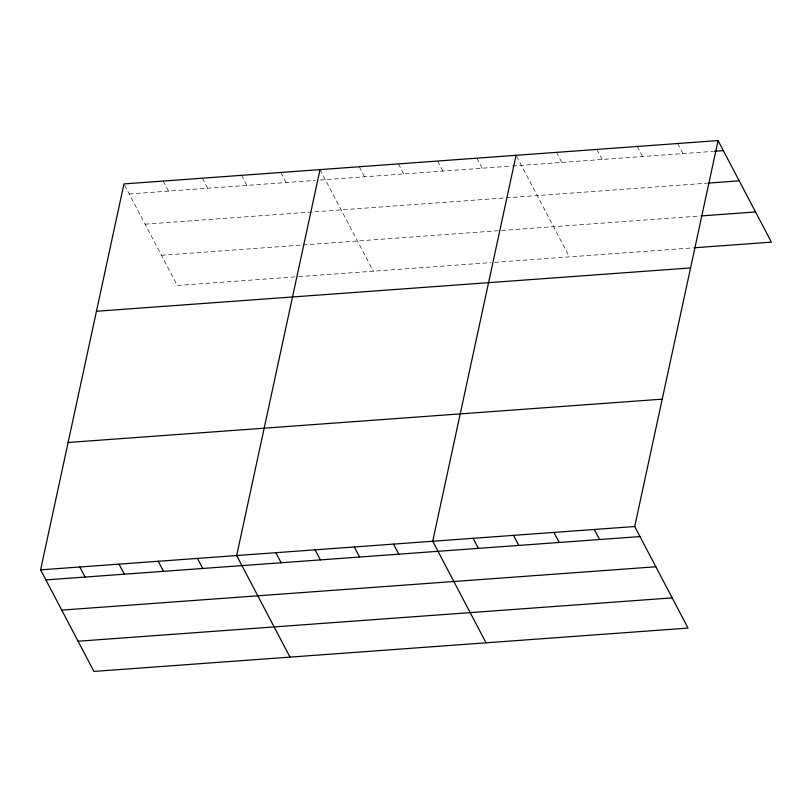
<?xml version="1.0" encoding="UTF-8"?>
<svg xmlns="http://www.w3.org/2000/svg" width="812" height="812" viewBox="0 0 812 812"><rect width="100%" height="100%" fill="white"/><g stroke="black" fill="none" stroke-linecap="round" stroke-linejoin="round"><path stroke-width="0.61" stroke-dasharray="4.06 3.04" d="M129.24 193.977L315.178 180.406M320.243 180.041L511.235 166.105M512.504 166.013L713.261 151.377M145.094 224.173L707.648 183.136M161.436 255.283L500.425 230.557M501.684 230.466L699.995 216.002M294.918 276.902L177.29 285.479L123.962 183.918M298.714 276.628L490.976 262.601M494.772 262.327L693.123 247.853M677.675 143.521L682.953 153.58M637.278 146.475L642.556 156.533M596.881 149.418L602.159 159.477M556.474 152.362L561.762 162.42M516.665 156.432L569.405 256.876M476.867 158.167L482.145 168.226M437.658 161.03L442.936 171.088M398.438 163.892L403.726 173.951M359.229 166.754L364.507 176.813M320.019 169.617L373.347 271.178M280.81 172.469L286.088 182.527M241.6 175.331L246.878 185.39M202.381 178.193L207.669 188.252M163.171 181.056L168.46 191.114"/><path stroke-width="1.22" d="M718.072 140.577L634.71 526.521L688.038 628.082L93.928 671.422L40.6 569.851L123.962 183.918L718.072 140.577L771.4 242.149L694.392 247.761M320.019 169.617L236.657 555.55L289.985 657.121M516.077 155.315L432.715 541.249L486.043 642.82M714.519 151.276L723.36 150.636M708.906 183.045L739.214 180.832M701.263 215.911L755.546 211.942M96.455 311.27L690.565 267.94M68.106 442.489L662.227 399.159M40.6 569.851L634.71 526.521M45.878 579.91L639.998 536.58M61.732 610.116L655.852 566.776M78.074 641.226L672.184 597.886M594.313 529.465L599.591 539.523M553.916 532.408L559.194 542.467M513.519 535.362L518.797 545.42M473.112 538.305L478.4 548.364M393.505 544.111L398.783 554.17M354.296 546.973L359.574 557.032M315.076 549.836L320.364 559.894M275.867 552.698L281.145 562.757M197.448 558.412L202.726 568.471M158.238 561.275L163.516 571.333M119.019 564.137L124.307 574.196M79.809 566.999L85.087 577.058"/></g></svg>
